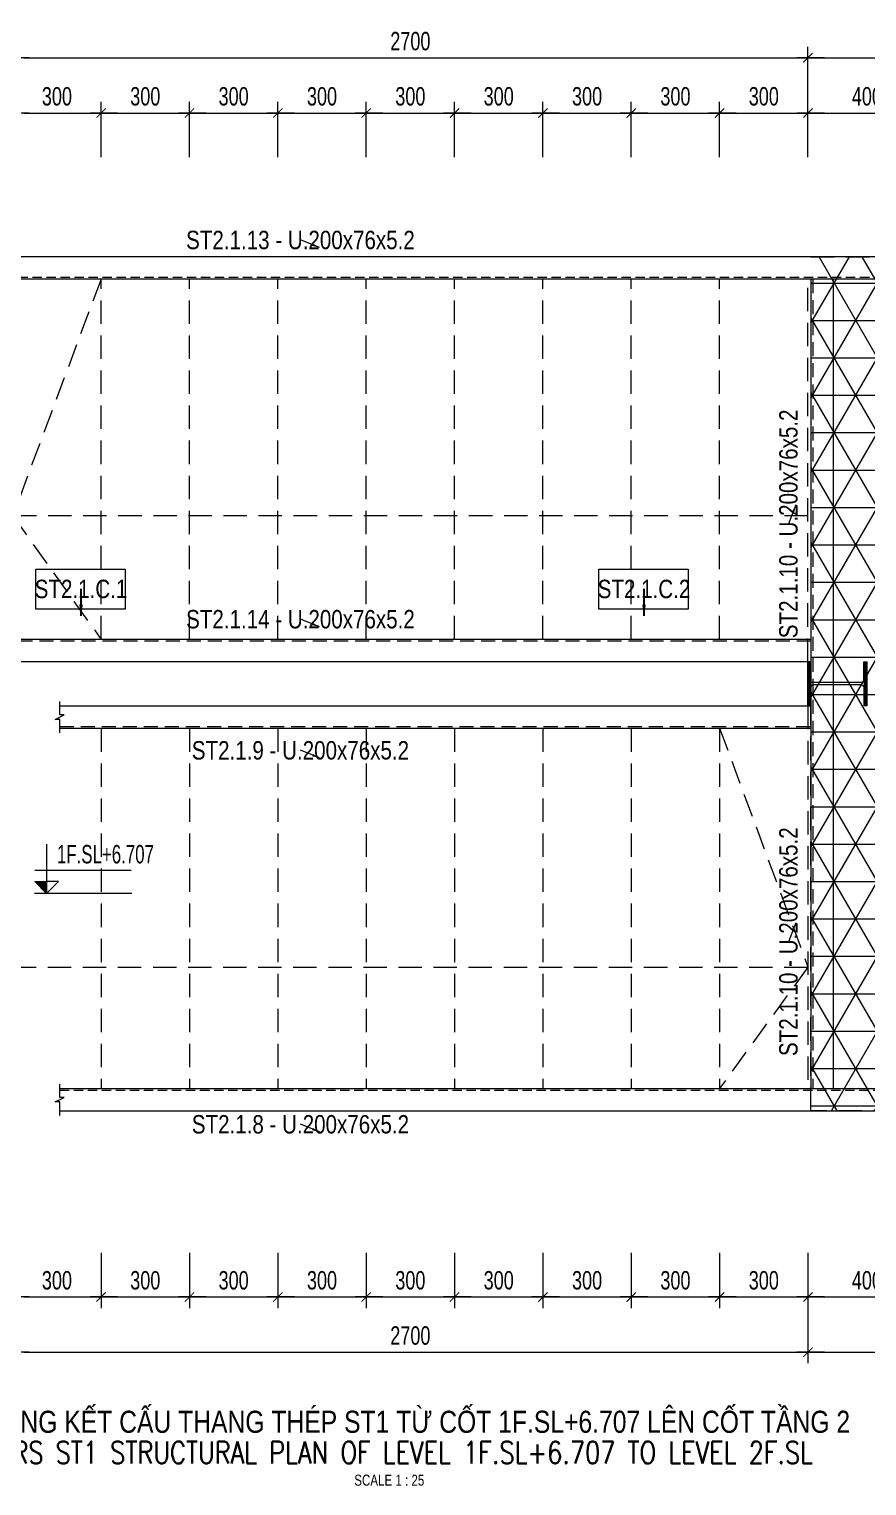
# Model space of a CAD drawing. Header units: millimetres. Extents: x 80771 to 163038, y -101774 to -59328.
# Drawn here: x 112313 to 115158, y -71819 to -66874 of the extents above; entities that cross this region are included whole.
import ezdxf
from ezdxf.enums import TextEntityAlignment as Align

# ---------------------------------------------------------------- set-up
doc = ezdxf.new("R2010")
doc.units = ezdxf.units.MM
doc.linetypes.add('HIDDEN2', pattern=[4.7625, 3.175, -1.5875])
for name, color, linetype, lineweight in [('$0$NDC_S_ANNO', 7, 'Continuous', 20), ('$0$NDC_S_DIM', 1, 'Continuous', 15), ('NDC_S-ANNO', 7, 'Continuous', 20), ('NDC_S-BEAM-STEL', 30, 'HIDDEN2', 18), ('NDC_S-COLS-NAME', 7, 'Continuous', 20), ('NDC_S-COLS-STEL', 2, 'Continuous', 20), ('NDC_S-HIDN', 8, 'HIDDEN2', 13), ('NDC_S-MARK', 1, 'Continuous', 15), ('NDC_S-TEXT-SYMB', 7, 'Continuous', 20), ('NDC_S_ANNO', 7, 'Continuous', 20), ('NDC_S_BEAM NAME', 7, 'Continuous', 9), ('NDC_S_CONTINUOUS', 3, 'Continuous', 20), ('NDC_S_DIM', 1, 'Continuous', 15), ('NDC_S_ENG TITLE', 3, 'Continuous', 20), ('NDC_S_HATCH MATERIAL', 8, 'Continuous', 13), ('NDC_S_TEXT SYMBOL', 7, 'Continuous', 20), ('NDC_S_VN TITLE', 6, 'Continuous', 35)]:
    doc.layers.add(name, color=color, linetype=linetype, lineweight=lineweight)
doc.styles.add('$0$ARIAL', font='arial.ttf', dxfattribs={"width": 0.8})
doc.styles.add('$0$NDC_DIM', font='', dxfattribs={"width": 0.75})
doc.styles.add('ARIAL', font='arial.ttf', dxfattribs={"width": 0.8})
doc.styles.add('NDC_ANNO', font='', dxfattribs={"width": 0.8})
doc.styles.add('NDC_DIM', font='', dxfattribs={"width": 0.75})
doc.styles.add('NDC_EN TXT', font='romans.shx', dxfattribs={"width": 0.8})
doc.styles.add('NDC_VIE TXT', font='arial.ttf', dxfattribs={"width": 0.8})
doc.styles.get('$0$NDC_DIM').set_extended_font_data('Dotum')
doc.styles.get('NDC_ANNO').set_extended_font_data('Dotum')
doc.styles.get('NDC_DIM').set_extended_font_data('Dotum')
doc.dimstyles.new('$0$NDC_dim_iso', dxfattribs={"dimtxt": 2.5, "dimasz": 1, "dimexe": 1.5, "dimexo": 2.5, "dimgap": 1, "dimtad": 1, "dimdec": 0, "dimzin": 0, "dimdsep": 46, "dimtxsty": '$0$NDC_DIM', "dimblk": '$0$DIMMARK', "dimcen": 0.09, "dimdle": 1.2, "dimclrd": 1, "dimclre": 1, "dimclrt": 3, "dimadec": 0, "dimazin": 0, "dimtfac": 1, "dimtdec": 0, "dimtix": 1, "dimtofl": 0, "dimtmove": 0, "dimatfit": 3, "dimfxl": 8, "dimfxlon": 1, "dimtolj": 1, "dimtzin": 0, "dimarcsym": 0})
doc.dimstyles.new('NDC_dim_25', dxfattribs={"dimscale": 25, "dimtxt": 2.5, "dimasz": 1.5, "dimexe": 1.5, "dimexo": 2.5, "dimgap": 1, "dimtad": 1, "dimdec": 0, "dimrnd": 0.001, "dimzin": 0, "dimdsep": 46, "dimtxsty": 'NDC_DIM', "dimblk": 'DIMMARK', "dimcen": 0, "dimdle": 1.2, "dimclrd": 256, "dimclre": 256, "dimclrt": 3, "dimadec": 0, "dimazin": 0, "dimtfac": 1, "dimtdec": 0, "dimtix": 1, "dimtofl": 0, "dimtmove": 2, "dimatfit": 3, "dimfxl": 6, "dimfxlon": 1, "dimtolj": 1, "dimtzin": 0, "dimlwd": -1, "dimlwe": -1, "dimarcsym": 0})
doc.dimstyles.new('NDC_dim_iso', dxfattribs={"dimtxt": 2.5, "dimasz": 1.5, "dimexe": 1.5, "dimexo": 1.5, "dimgap": 1, "dimtad": 1, "dimdec": 0, "dimrnd": 0.001, "dimzin": 0, "dimdsep": 46, "dimtxsty": 'NDC_DIM', "dimblk": 'DIMMARK', "dimcen": 0, "dimdle": 1.2, "dimclrd": 256, "dimclre": 256, "dimclrt": 3, "dimadec": 0, "dimazin": 0, "dimtfac": 1, "dimtdec": 0, "dimtix": 1, "dimtofl": 0, "dimtmove": 2, "dimatfit": 3, "dimfxl": 6, "dimfxlon": 1, "dimtolj": 1, "dimtzin": 0, "dimlwd": -1, "dimlwe": -1, "dimarcsym": 0})

# ---------------------------------------------------------------- blocks, each defined once
blk = doc.blocks.new('*U98')
for p, q in [((0.65, 7.48), (-1.87, 7.48)), ((0.93, 7.2), (0.93, 0.67)), ((1.24, 7.2), (1.24, 0.67)), ((1.52, 7.48), (4.04, 7.48)), ((0.65, 0.39), (-1.87, 0.39)), ((1.52, 0.39), (4.04, 0.39))]:
    blk.add_line(p, q)
for points in [[(4.04, 7.48), (4.04, 7.87), (-1.87, 7.87), (-1.87, 7.48)], [(-1.87, 0.39), (-1.87, 0), (4.04, 0), (4.04, 0.39)]]:
    blk.add_lwpolyline(points)
for centre, start, end in [((0.65, 7.2), 360, 450), ((1.52, 7.2), 90, 180), ((0.65, 0.67), 270, 360), ((1.52, 0.67), 180, 270)]:
    blk.add_arc(centre, 0.276, start, end)
blk = doc.blocks.new('DIMMARK')
at = {"layer": 'NDC_S_DIM', "color": 1}
blk.add_line((-1.5, 0), (1, 0), dxfattribs=at)
at = {"layer": 'NDC_S_DIM', "color": 2, "const_width": 0.1}
blk.add_lwpolyline([(-0.42, -0.42), (0.42, 0.42)], dxfattribs=at)
blk = doc.blocks.new('*D435')
at = {"layer": 'Defpoints', "color": 0, "transparency": 16777216}
for p in [(112257.7, -70546.4), (114957.7, -70546.4), (114957.7, -71365.7)]:
    blk.add_point(p, dxfattribs=at)
at = {"layer": 'NDC_S_DIM', "transparency": 16777216}
for p, q in [((112257.7, -71215.7), (112257.7, -71403.2)), ((114957.7, -71215.7), (114957.7, -71403.2)), ((112295.2, -71365.7), (114920.2, -71365.7))]:
    blk.add_line(p, q, dxfattribs=at)
at = {"layer": 'NDC_S_DIM', "transparency": 16777216, "xscale": 37.5, "yscale": 37.5, "zscale": 37.5, "rotation": 180}
blk.add_blockref('DIMMARK', (112257.7, -71365.7), dxfattribs=at)
at = {"layer": 'NDC_S_DIM', "transparency": 16777216, "xscale": 37.5, "yscale": 37.5, "zscale": 37.5}
blk.add_blockref('DIMMARK', (114957.7, -71365.7), dxfattribs=at)
at = {"layer": 'NDC_S_DIM', "color": 3, "transparency": 16777216, "insert": (113607.7, -71309.4), "char_height": 62.5, "attachment_point": 5, "style": 'NDC_DIM'}
blk.add_mtext('\\A1;2700', dxfattribs=at)
blk = doc.blocks.new('*D436')
at = {"layer": 'Defpoints', "color": 0, "transparency": 16777216}
for p in [(114957.7, -70546.4), (116807.7, -70546.4), (116807.7, -71365.7)]:
    blk.add_point(p, dxfattribs=at)
at = {"layer": 'NDC_S_DIM', "transparency": 16777216}
for p, q in [((114957.7, -71215.7), (114957.7, -71403.2)), ((116807.7, -71215.7), (116807.7, -71403.2)), ((114995.2, -71365.7), (116770.2, -71365.7))]:
    blk.add_line(p, q, dxfattribs=at)
at = {"layer": 'NDC_S_DIM', "transparency": 16777216, "xscale": 37.5, "yscale": 37.5, "zscale": 37.5, "rotation": 180}
blk.add_blockref('DIMMARK', (114957.7, -71365.7), dxfattribs=at)
at = {"layer": 'NDC_S_DIM', "transparency": 16777216, "xscale": 37.5, "yscale": 37.5, "zscale": 37.5}
blk.add_blockref('DIMMARK', (116807.7, -71365.7), dxfattribs=at)
at = {"layer": 'NDC_S_DIM', "color": 3, "transparency": 16777216, "insert": (115882.7, -71309.4), "char_height": 62.5, "attachment_point": 5, "style": 'NDC_DIM'}
blk.add_mtext('\\A1;1850', dxfattribs=at)
blk = doc.blocks.new('*D442')
at = {"layer": 'Defpoints', "color": 0, "transparency": 16777216}
for p in [(112257.7, -70546.4), (112557.7, -70546.4), (112557.7, -71178.2)]:
    blk.add_point(p, dxfattribs=at)
at = {"layer": 'NDC_S_DIM', "transparency": 16777216}
for p, q in [((112257.7, -71028.2), (112257.7, -71215.7)), ((112557.7, -71028.2), (112557.7, -71215.7)), ((112295.2, -71178.2), (112520.2, -71178.2))]:
    blk.add_line(p, q, dxfattribs=at)
at = {"layer": 'NDC_S_DIM', "transparency": 16777216, "xscale": 37.5, "yscale": 37.5, "zscale": 37.5, "rotation": 180}
blk.add_blockref('DIMMARK', (112257.7, -71178.2), dxfattribs=at)
at = {"layer": 'NDC_S_DIM', "transparency": 16777216, "xscale": 37.5, "yscale": 37.5, "zscale": 37.5}
blk.add_blockref('DIMMARK', (112557.7, -71178.2), dxfattribs=at)
at = {"layer": 'NDC_S_DIM', "color": 3, "transparency": 16777216, "insert": (112407.7, -71121.9), "char_height": 62.5, "attachment_point": 5, "style": 'NDC_DIM'}
blk.add_mtext('\\A1;300', dxfattribs=at)
blk = doc.blocks.new('*D443')
at = {"layer": 'Defpoints', "color": 0, "transparency": 16777216}
for p in [(112557.7, -70546.4), (112857.7, -70546.4), (112857.7, -71178.2)]:
    blk.add_point(p, dxfattribs=at)
at = {"layer": 'NDC_S_DIM', "transparency": 16777216}
for p, q in [((112557.7, -71028.2), (112557.7, -71215.7)), ((112857.7, -71028.2), (112857.7, -71215.7)), ((112595.2, -71178.2), (112820.2, -71178.2))]:
    blk.add_line(p, q, dxfattribs=at)
at = {"layer": 'NDC_S_DIM', "transparency": 16777216, "xscale": 37.5, "yscale": 37.5, "zscale": 37.5, "rotation": 180}
blk.add_blockref('DIMMARK', (112557.7, -71178.2), dxfattribs=at)
at = {"layer": 'NDC_S_DIM', "transparency": 16777216, "xscale": 37.5, "yscale": 37.5, "zscale": 37.5}
blk.add_blockref('DIMMARK', (112857.7, -71178.2), dxfattribs=at)
at = {"layer": 'NDC_S_DIM', "color": 3, "transparency": 16777216, "insert": (112707.7, -71121.9), "char_height": 62.5, "attachment_point": 5, "style": 'NDC_DIM'}
blk.add_mtext('\\A1;300', dxfattribs=at)
blk = doc.blocks.new('*D444')
at = {"layer": 'Defpoints', "color": 0, "transparency": 16777216}
for p in [(112857.7, -70546.4), (113157.7, -70546.4), (113157.7, -71178.2)]:
    blk.add_point(p, dxfattribs=at)
at = {"layer": 'NDC_S_DIM', "transparency": 16777216}
for p, q in [((112857.7, -71028.2), (112857.7, -71215.7)), ((113157.7, -71028.2), (113157.7, -71215.7)), ((112895.2, -71178.2), (113120.2, -71178.2))]:
    blk.add_line(p, q, dxfattribs=at)
at = {"layer": 'NDC_S_DIM', "transparency": 16777216, "xscale": 37.5, "yscale": 37.5, "zscale": 37.5, "rotation": 180}
blk.add_blockref('DIMMARK', (112857.7, -71178.2), dxfattribs=at)
at = {"layer": 'NDC_S_DIM', "transparency": 16777216, "xscale": 37.5, "yscale": 37.5, "zscale": 37.5}
blk.add_blockref('DIMMARK', (113157.7, -71178.2), dxfattribs=at)
at = {"layer": 'NDC_S_DIM', "color": 3, "transparency": 16777216, "insert": (113007.7, -71121.9), "char_height": 62.5, "attachment_point": 5, "style": 'NDC_DIM'}
blk.add_mtext('\\A1;300', dxfattribs=at)
blk = doc.blocks.new('*D445')
at = {"layer": 'Defpoints', "color": 0, "transparency": 16777216}
for p in [(113157.7, -70546.4), (113457.7, -70546.4), (113457.7, -71178.2)]:
    blk.add_point(p, dxfattribs=at)
at = {"layer": 'NDC_S_DIM', "transparency": 16777216}
for p, q in [((113157.7, -71028.2), (113157.7, -71215.7)), ((113457.7, -71028.2), (113457.7, -71215.7)), ((113195.2, -71178.2), (113420.2, -71178.2))]:
    blk.add_line(p, q, dxfattribs=at)
at = {"layer": 'NDC_S_DIM', "transparency": 16777216, "xscale": 37.5, "yscale": 37.5, "zscale": 37.5, "rotation": 180}
blk.add_blockref('DIMMARK', (113157.7, -71178.2), dxfattribs=at)
at = {"layer": 'NDC_S_DIM', "transparency": 16777216, "xscale": 37.5, "yscale": 37.5, "zscale": 37.5}
blk.add_blockref('DIMMARK', (113457.7, -71178.2), dxfattribs=at)
at = {"layer": 'NDC_S_DIM', "color": 3, "transparency": 16777216, "insert": (113307.7, -71121.9), "char_height": 62.5, "attachment_point": 5, "style": 'NDC_DIM'}
blk.add_mtext('\\A1;300', dxfattribs=at)
blk = doc.blocks.new('*D446')
at = {"layer": 'Defpoints', "color": 0, "transparency": 16777216}
for p in [(113457.7, -70546.4), (113757.7, -70546.4), (113757.7, -71178.2)]:
    blk.add_point(p, dxfattribs=at)
at = {"layer": 'NDC_S_DIM', "transparency": 16777216}
for p, q in [((113457.7, -71028.2), (113457.7, -71215.7)), ((113757.7, -71028.2), (113757.7, -71215.7)), ((113495.2, -71178.2), (113720.2, -71178.2))]:
    blk.add_line(p, q, dxfattribs=at)
at = {"layer": 'NDC_S_DIM', "transparency": 16777216, "xscale": 37.5, "yscale": 37.5, "zscale": 37.5, "rotation": 180}
blk.add_blockref('DIMMARK', (113457.7, -71178.2), dxfattribs=at)
at = {"layer": 'NDC_S_DIM', "transparency": 16777216, "xscale": 37.5, "yscale": 37.5, "zscale": 37.5}
blk.add_blockref('DIMMARK', (113757.7, -71178.2), dxfattribs=at)
at = {"layer": 'NDC_S_DIM', "color": 3, "transparency": 16777216, "insert": (113607.7, -71121.9), "char_height": 62.5, "attachment_point": 5, "style": 'NDC_DIM'}
blk.add_mtext('\\A1;300', dxfattribs=at)
blk = doc.blocks.new('*D447')
at = {"layer": 'Defpoints', "color": 0, "transparency": 16777216}
for p in [(113757.7, -70546.4), (114057.7, -70546.4), (114057.7, -71178.2)]:
    blk.add_point(p, dxfattribs=at)
at = {"layer": 'NDC_S_DIM', "transparency": 16777216}
for p, q in [((113757.7, -71028.2), (113757.7, -71215.7)), ((114057.7, -71028.2), (114057.7, -71215.7)), ((113795.2, -71178.2), (114020.2, -71178.2))]:
    blk.add_line(p, q, dxfattribs=at)
at = {"layer": 'NDC_S_DIM', "transparency": 16777216, "xscale": 37.5, "yscale": 37.5, "zscale": 37.5, "rotation": 180}
blk.add_blockref('DIMMARK', (113757.7, -71178.2), dxfattribs=at)
at = {"layer": 'NDC_S_DIM', "transparency": 16777216, "xscale": 37.5, "yscale": 37.5, "zscale": 37.5}
blk.add_blockref('DIMMARK', (114057.7, -71178.2), dxfattribs=at)
at = {"layer": 'NDC_S_DIM', "color": 3, "transparency": 16777216, "insert": (113907.7, -71121.9), "char_height": 62.5, "attachment_point": 5, "style": 'NDC_DIM'}
blk.add_mtext('\\A1;300', dxfattribs=at)
blk = doc.blocks.new('*D448')
at = {"layer": 'Defpoints', "color": 0, "transparency": 16777216}
for p in [(114057.7, -70546.4), (114357.7, -70546.4), (114357.7, -71178.2)]:
    blk.add_point(p, dxfattribs=at)
at = {"layer": 'NDC_S_DIM', "transparency": 16777216}
for p, q in [((114057.7, -71028.2), (114057.7, -71215.7)), ((114357.7, -71028.2), (114357.7, -71215.7)), ((114095.2, -71178.2), (114320.2, -71178.2))]:
    blk.add_line(p, q, dxfattribs=at)
at = {"layer": 'NDC_S_DIM', "transparency": 16777216, "xscale": 37.5, "yscale": 37.5, "zscale": 37.5, "rotation": 180}
blk.add_blockref('DIMMARK', (114057.7, -71178.2), dxfattribs=at)
at = {"layer": 'NDC_S_DIM', "transparency": 16777216, "xscale": 37.5, "yscale": 37.5, "zscale": 37.5}
blk.add_blockref('DIMMARK', (114357.7, -71178.2), dxfattribs=at)
at = {"layer": 'NDC_S_DIM', "color": 3, "transparency": 16777216, "insert": (114207.7, -71121.9), "char_height": 62.5, "attachment_point": 5, "style": 'NDC_DIM'}
blk.add_mtext('\\A1;300', dxfattribs=at)
blk = doc.blocks.new('*D449')
at = {"layer": 'Defpoints', "color": 0, "transparency": 16777216}
for p in [(114357.7, -70546.4), (114657.7, -70546.4), (114657.7, -71178.2)]:
    blk.add_point(p, dxfattribs=at)
at = {"layer": 'NDC_S_DIM', "transparency": 16777216}
for p, q in [((114357.7, -71028.2), (114357.7, -71215.7)), ((114657.7, -71028.2), (114657.7, -71215.7)), ((114395.2, -71178.2), (114620.2, -71178.2))]:
    blk.add_line(p, q, dxfattribs=at)
at = {"layer": 'NDC_S_DIM', "transparency": 16777216, "xscale": 37.5, "yscale": 37.5, "zscale": 37.5, "rotation": 180}
blk.add_blockref('DIMMARK', (114357.7, -71178.2), dxfattribs=at)
at = {"layer": 'NDC_S_DIM', "transparency": 16777216, "xscale": 37.5, "yscale": 37.5, "zscale": 37.5}
blk.add_blockref('DIMMARK', (114657.7, -71178.2), dxfattribs=at)
at = {"layer": 'NDC_S_DIM', "color": 3, "transparency": 16777216, "insert": (114507.7, -71121.9), "char_height": 62.5, "attachment_point": 5, "style": 'NDC_DIM'}
blk.add_mtext('\\A1;300', dxfattribs=at)
blk = doc.blocks.new('*D450')
at = {"layer": 'Defpoints', "color": 0, "transparency": 16777216}
for p in [(114957.7, -70546.4), (115357.7, -70546.4), (115357.7, -71178.2)]:
    blk.add_point(p, dxfattribs=at)
at = {"layer": 'NDC_S_DIM', "transparency": 16777216}
for p, q in [((114957.7, -71028.2), (114957.7, -71215.7)), ((115357.7, -71028.2), (115357.7, -71215.7)), ((114995.2, -71178.2), (115320.2, -71178.2))]:
    blk.add_line(p, q, dxfattribs=at)
at = {"layer": 'NDC_S_DIM', "transparency": 16777216, "xscale": 37.5, "yscale": 37.5, "zscale": 37.5, "rotation": 180}
blk.add_blockref('DIMMARK', (114957.7, -71178.2), dxfattribs=at)
at = {"layer": 'NDC_S_DIM', "transparency": 16777216, "xscale": 37.5, "yscale": 37.5, "zscale": 37.5}
blk.add_blockref('DIMMARK', (115357.7, -71178.2), dxfattribs=at)
at = {"layer": 'NDC_S_DIM', "color": 3, "transparency": 16777216, "insert": (115157.7, -71121.9), "char_height": 62.5, "attachment_point": 5, "style": 'NDC_DIM'}
blk.add_mtext('\\A1;400', dxfattribs=at)
blk = doc.blocks.new('*D464')
at = {"layer": 'Defpoints', "color": 0, "transparency": 16777216}
for p in [(114957.7, -66970.9), (112257.7, -67646.4), (114957.7, -67646.4)]:
    blk.add_point(p, dxfattribs=at)
at = {"layer": 'NDC_S_DIM', "transparency": 16777216}
for p, q in [((112257.7, -67120.9), (112257.7, -66933.4)), ((114957.7, -67120.9), (114957.7, -66933.4)), ((112295.2, -66970.9), (114920.2, -66970.9))]:
    blk.add_line(p, q, dxfattribs=at)
at = {"layer": 'NDC_S_DIM', "transparency": 16777216, "xscale": 37.5, "yscale": 37.5, "zscale": 37.5, "rotation": 180}
blk.add_blockref('DIMMARK', (112257.7, -66970.9), dxfattribs=at)
at = {"layer": 'NDC_S_DIM', "transparency": 16777216, "xscale": 37.5, "yscale": 37.5, "zscale": 37.5}
blk.add_blockref('DIMMARK', (114957.7, -66970.9), dxfattribs=at)
at = {"layer": 'NDC_S_DIM', "color": 3, "transparency": 16777216, "insert": (113607.7, -66914.6), "char_height": 62.5, "attachment_point": 5, "style": 'NDC_DIM'}
blk.add_mtext('\\A1;2700', dxfattribs=at)
blk = doc.blocks.new('*D465')
at = {"layer": 'Defpoints', "color": 0, "transparency": 16777216}
for p in [(116807.7, -66970.9), (114957.7, -67646.4), (116807.7, -67646.4)]:
    blk.add_point(p, dxfattribs=at)
at = {"layer": 'NDC_S_DIM', "transparency": 16777216}
for p, q in [((114957.7, -67120.9), (114957.7, -66933.4)), ((116807.7, -67120.9), (116807.7, -66933.4)), ((114995.2, -66970.9), (116770.2, -66970.9))]:
    blk.add_line(p, q, dxfattribs=at)
at = {"layer": 'NDC_S_DIM', "transparency": 16777216, "xscale": 37.5, "yscale": 37.5, "zscale": 37.5, "rotation": 180}
blk.add_blockref('DIMMARK', (114957.7, -66970.9), dxfattribs=at)
at = {"layer": 'NDC_S_DIM', "transparency": 16777216, "xscale": 37.5, "yscale": 37.5, "zscale": 37.5}
blk.add_blockref('DIMMARK', (116807.7, -66970.9), dxfattribs=at)
at = {"layer": 'NDC_S_DIM', "color": 3, "transparency": 16777216, "insert": (115882.7, -66914.6), "char_height": 62.5, "attachment_point": 5, "style": 'NDC_DIM'}
blk.add_mtext('\\A1;1850', dxfattribs=at)
blk = doc.blocks.new('*D471')
at = {"layer": 'Defpoints', "color": 0, "transparency": 16777216}
for p in [(112557.7, -67158.4), (112257.7, -67646.4), (112557.7, -67646.4)]:
    blk.add_point(p, dxfattribs=at)
at = {"layer": 'NDC_S_DIM', "transparency": 16777216}
for p, q in [((112257.7, -67308.4), (112257.7, -67120.9)), ((112295.2, -67158.4), (112520.2, -67158.4)), ((112557.7, -67308.4), (112557.7, -67120.9))]:
    blk.add_line(p, q, dxfattribs=at)
at = {"layer": 'NDC_S_DIM', "transparency": 16777216, "xscale": 37.5, "yscale": 37.5, "zscale": 37.5, "rotation": 180}
blk.add_blockref('DIMMARK', (112257.7, -67158.4), dxfattribs=at)
at = {"layer": 'NDC_S_DIM', "transparency": 16777216, "xscale": 37.5, "yscale": 37.5, "zscale": 37.5}
blk.add_blockref('DIMMARK', (112557.7, -67158.4), dxfattribs=at)
at = {"layer": 'NDC_S_DIM', "color": 3, "transparency": 16777216, "insert": (112407.7, -67102.1), "char_height": 62.5, "attachment_point": 5, "style": 'NDC_DIM'}
blk.add_mtext('\\A1;300', dxfattribs=at)
blk = doc.blocks.new('*D472')
at = {"layer": 'Defpoints', "color": 0, "transparency": 16777216}
for p in [(112857.7, -67158.4), (112557.7, -67646.4), (112857.7, -67646.4)]:
    blk.add_point(p, dxfattribs=at)
at = {"layer": 'NDC_S_DIM', "transparency": 16777216}
for p, q in [((112557.7, -67308.4), (112557.7, -67120.9)), ((112595.2, -67158.4), (112820.2, -67158.4)), ((112857.7, -67308.4), (112857.7, -67120.9))]:
    blk.add_line(p, q, dxfattribs=at)
at = {"layer": 'NDC_S_DIM', "transparency": 16777216, "xscale": 37.5, "yscale": 37.5, "zscale": 37.5, "rotation": 180}
blk.add_blockref('DIMMARK', (112557.7, -67158.4), dxfattribs=at)
at = {"layer": 'NDC_S_DIM', "transparency": 16777216, "xscale": 37.5, "yscale": 37.5, "zscale": 37.5}
blk.add_blockref('DIMMARK', (112857.7, -67158.4), dxfattribs=at)
at = {"layer": 'NDC_S_DIM', "color": 3, "transparency": 16777216, "insert": (112707.7, -67102.1), "char_height": 62.5, "attachment_point": 5, "style": 'NDC_DIM'}
blk.add_mtext('\\A1;300', dxfattribs=at)
blk = doc.blocks.new('*D473')
at = {"layer": 'Defpoints', "color": 0, "transparency": 16777216}
for p in [(113157.7, -67158.4), (112857.7, -67646.4), (113157.7, -67646.4)]:
    blk.add_point(p, dxfattribs=at)
at = {"layer": 'NDC_S_DIM', "transparency": 16777216}
for p, q in [((112857.7, -67308.4), (112857.7, -67120.9)), ((112895.2, -67158.4), (113120.2, -67158.4)), ((113157.7, -67308.4), (113157.7, -67120.9))]:
    blk.add_line(p, q, dxfattribs=at)
at = {"layer": 'NDC_S_DIM', "transparency": 16777216, "xscale": 37.5, "yscale": 37.5, "zscale": 37.5, "rotation": 180}
blk.add_blockref('DIMMARK', (112857.7, -67158.4), dxfattribs=at)
at = {"layer": 'NDC_S_DIM', "transparency": 16777216, "xscale": 37.5, "yscale": 37.5, "zscale": 37.5}
blk.add_blockref('DIMMARK', (113157.7, -67158.4), dxfattribs=at)
at = {"layer": 'NDC_S_DIM', "color": 3, "transparency": 16777216, "insert": (113007.7, -67102.1), "char_height": 62.5, "attachment_point": 5, "style": 'NDC_DIM'}
blk.add_mtext('\\A1;300', dxfattribs=at)
blk = doc.blocks.new('*D474')
at = {"layer": 'Defpoints', "color": 0, "transparency": 16777216}
for p in [(113457.7, -67158.4), (113157.7, -67646.4), (113457.7, -67646.4)]:
    blk.add_point(p, dxfattribs=at)
at = {"layer": 'NDC_S_DIM', "transparency": 16777216}
for p, q in [((113157.7, -67308.4), (113157.7, -67120.9)), ((113195.2, -67158.4), (113420.2, -67158.4)), ((113457.7, -67308.4), (113457.7, -67120.9))]:
    blk.add_line(p, q, dxfattribs=at)
at = {"layer": 'NDC_S_DIM', "transparency": 16777216, "xscale": 37.5, "yscale": 37.5, "zscale": 37.5, "rotation": 180}
blk.add_blockref('DIMMARK', (113157.7, -67158.4), dxfattribs=at)
at = {"layer": 'NDC_S_DIM', "transparency": 16777216, "xscale": 37.5, "yscale": 37.5, "zscale": 37.5}
blk.add_blockref('DIMMARK', (113457.7, -67158.4), dxfattribs=at)
at = {"layer": 'NDC_S_DIM', "color": 3, "transparency": 16777216, "insert": (113307.7, -67102.1), "char_height": 62.5, "attachment_point": 5, "style": 'NDC_DIM'}
blk.add_mtext('\\A1;300', dxfattribs=at)
blk = doc.blocks.new('*D475')
at = {"layer": 'Defpoints', "color": 0, "transparency": 16777216}
for p in [(113757.7, -67158.4), (113457.7, -67646.4), (113757.7, -67646.4)]:
    blk.add_point(p, dxfattribs=at)
at = {"layer": 'NDC_S_DIM', "transparency": 16777216}
for p, q in [((113457.7, -67308.4), (113457.7, -67120.9)), ((113495.2, -67158.4), (113720.2, -67158.4)), ((113757.7, -67308.4), (113757.7, -67120.9))]:
    blk.add_line(p, q, dxfattribs=at)
at = {"layer": 'NDC_S_DIM', "transparency": 16777216, "xscale": 37.5, "yscale": 37.5, "zscale": 37.5, "rotation": 180}
blk.add_blockref('DIMMARK', (113457.7, -67158.4), dxfattribs=at)
at = {"layer": 'NDC_S_DIM', "transparency": 16777216, "xscale": 37.5, "yscale": 37.5, "zscale": 37.5}
blk.add_blockref('DIMMARK', (113757.7, -67158.4), dxfattribs=at)
at = {"layer": 'NDC_S_DIM', "color": 3, "transparency": 16777216, "insert": (113607.7, -67102.1), "char_height": 62.5, "attachment_point": 5, "style": 'NDC_DIM'}
blk.add_mtext('\\A1;300', dxfattribs=at)
blk = doc.blocks.new('*D476')
at = {"layer": 'Defpoints', "color": 0, "transparency": 16777216}
for p in [(114057.7, -67158.4), (113757.7, -67646.4), (114057.7, -67646.4)]:
    blk.add_point(p, dxfattribs=at)
at = {"layer": 'NDC_S_DIM', "transparency": 16777216}
for p, q in [((113757.7, -67308.4), (113757.7, -67120.9)), ((113795.2, -67158.4), (114020.2, -67158.4)), ((114057.7, -67308.4), (114057.7, -67120.9))]:
    blk.add_line(p, q, dxfattribs=at)
at = {"layer": 'NDC_S_DIM', "transparency": 16777216, "xscale": 37.5, "yscale": 37.5, "zscale": 37.5, "rotation": 180}
blk.add_blockref('DIMMARK', (113757.7, -67158.4), dxfattribs=at)
at = {"layer": 'NDC_S_DIM', "transparency": 16777216, "xscale": 37.5, "yscale": 37.5, "zscale": 37.5}
blk.add_blockref('DIMMARK', (114057.7, -67158.4), dxfattribs=at)
at = {"layer": 'NDC_S_DIM', "color": 3, "transparency": 16777216, "insert": (113907.7, -67102.1), "char_height": 62.5, "attachment_point": 5, "style": 'NDC_DIM'}
blk.add_mtext('\\A1;300', dxfattribs=at)
blk = doc.blocks.new('*D477')
at = {"layer": 'Defpoints', "color": 0, "transparency": 16777216}
for p in [(114357.7, -67158.4), (114057.7, -67646.4), (114357.7, -67646.4)]:
    blk.add_point(p, dxfattribs=at)
at = {"layer": 'NDC_S_DIM', "transparency": 16777216}
for p, q in [((114057.7, -67308.4), (114057.7, -67120.9)), ((114095.2, -67158.4), (114320.2, -67158.4)), ((114357.7, -67308.4), (114357.7, -67120.9))]:
    blk.add_line(p, q, dxfattribs=at)
at = {"layer": 'NDC_S_DIM', "transparency": 16777216, "xscale": 37.5, "yscale": 37.5, "zscale": 37.5, "rotation": 180}
blk.add_blockref('DIMMARK', (114057.7, -67158.4), dxfattribs=at)
at = {"layer": 'NDC_S_DIM', "transparency": 16777216, "xscale": 37.5, "yscale": 37.5, "zscale": 37.5}
blk.add_blockref('DIMMARK', (114357.7, -67158.4), dxfattribs=at)
at = {"layer": 'NDC_S_DIM', "color": 3, "transparency": 16777216, "insert": (114207.7, -67102.1), "char_height": 62.5, "attachment_point": 5, "style": 'NDC_DIM'}
blk.add_mtext('\\A1;300', dxfattribs=at)
blk = doc.blocks.new('*D478')
at = {"layer": 'Defpoints', "color": 0, "transparency": 16777216}
for p in [(114657.7, -67158.4), (114357.7, -67646.4), (114657.7, -67646.4)]:
    blk.add_point(p, dxfattribs=at)
at = {"layer": 'NDC_S_DIM', "transparency": 16777216}
for p, q in [((114357.7, -67308.4), (114357.7, -67120.9)), ((114395.2, -67158.4), (114620.2, -67158.4)), ((114657.7, -67308.4), (114657.7, -67120.9))]:
    blk.add_line(p, q, dxfattribs=at)
at = {"layer": 'NDC_S_DIM', "transparency": 16777216, "xscale": 37.5, "yscale": 37.5, "zscale": 37.5, "rotation": 180}
blk.add_blockref('DIMMARK', (114357.7, -67158.4), dxfattribs=at)
at = {"layer": 'NDC_S_DIM', "transparency": 16777216, "xscale": 37.5, "yscale": 37.5, "zscale": 37.5}
blk.add_blockref('DIMMARK', (114657.7, -67158.4), dxfattribs=at)
at = {"layer": 'NDC_S_DIM', "color": 3, "transparency": 16777216, "insert": (114507.7, -67102.1), "char_height": 62.5, "attachment_point": 5, "style": 'NDC_DIM'}
blk.add_mtext('\\A1;300', dxfattribs=at)
blk = doc.blocks.new('*D479')
at = {"layer": 'Defpoints', "color": 0, "transparency": 16777216}
for p in [(115357.7, -67158.4), (114957.7, -67646.4), (115357.7, -67646.4)]:
    blk.add_point(p, dxfattribs=at)
at = {"layer": 'NDC_S_DIM', "transparency": 16777216}
for p, q in [((114957.7, -67308.4), (114957.7, -67120.9)), ((114995.2, -67158.4), (115320.2, -67158.4)), ((115357.7, -67308.4), (115357.7, -67120.9))]:
    blk.add_line(p, q, dxfattribs=at)
at = {"layer": 'NDC_S_DIM', "transparency": 16777216, "xscale": 37.5, "yscale": 37.5, "zscale": 37.5, "rotation": 180}
blk.add_blockref('DIMMARK', (114957.7, -67158.4), dxfattribs=at)
at = {"layer": 'NDC_S_DIM', "transparency": 16777216, "xscale": 37.5, "yscale": 37.5, "zscale": 37.5}
blk.add_blockref('DIMMARK', (115357.7, -67158.4), dxfattribs=at)
at = {"layer": 'NDC_S_DIM', "color": 3, "transparency": 16777216, "insert": (115157.7, -67102.1), "char_height": 62.5, "attachment_point": 5, "style": 'NDC_DIM'}
blk.add_mtext('\\A1;400', dxfattribs=at)
blk = doc.blocks.new('kata_block_CT')
at = {"layer": 'NDC_S_ANNO'}
blk.add_hatch(color=3, dxfattribs=at).paths.add_polyline_path([(0, 1.6), (-1.61, 1.6), (0, 0)])
at = {"layer": 'NDC_S_ANNO', "ltscale": 50}
h = blk.add_hatch(dxfattribs=at)
h.set_pattern_fill('ANSI31', color=256, scale=1.406, style=0)
h.paths.add_polyline_path([(0, 1.6), (0, 0), (1.61, 1.6)])
for p, q in [((-1.59, 3.14), (11.47, 3.14)), ((11.56, 0), (-1.64, 0))]:
    blk.add_line(p, q, dxfattribs=at)
for points in [[(0, 6.69), (0, 0)], [(0, 0), (-1.61, 1.6), (0, 1.6)], [(0, 0), (1.61, 1.6), (0, 1.6)]]:
    blk.add_lwpolyline(points, dxfattribs=at)
at = {"layer": 'NDC_S_ANNO', "color": 8, "ltscale": 50}
blk.add_lwpolyline([(0, 0), (-1.61, 1.6), (0, 1.6)], dxfattribs=at)
at = {"layer": 'NDC_S_TEXT SYMBOL', "color": 3, "style": 'NDC_ANNO', "width": 0.8}
blk.add_attdef('CT', (1.41, 4.07), '', height=2.5, dxfattribs=at)
blk = doc.blocks.new('$0$DIMMARK')
at = {"layer": '$0$NDC_S_DIM', "color": 1}
blk.add_line((-1.5, 0), (1, 0), dxfattribs=at)
at = {"layer": '$0$NDC_S_DIM', "color": 2, "const_width": 0.1}
blk.add_lwpolyline([(-0.42, -0.42), (0.42, 0.42)], dxfattribs=at)
blk = doc.blocks.new('Drawing name_symbol')
at = {"layer": 'NDC_S_ENG TITLE', "style": 'NDC_EN TXT', "width": 0.8}
blk.add_attdef('SECTDET1', text='', height=5, dxfattribs=at).set_placement((0, 1.01), align=Align.CENTER)
at = {"layer": 'NDC_S_TEXT SYMBOL', "lineweight": 25, "style": 'NDC_ANNO', "width": 0.8}
blk.add_attdef('SSCALE', text='', height=2.5, dxfattribs=at).set_placement((0, -4), align=Align.CENTER)
at = {"layer": 'NDC_S_VN TITLE', "style": 'NDC_VIE TXT', "width": 0.8}
blk.add_attdef('SECTDET2', text='', height=5, dxfattribs=at).set_placement((0, 7.97), align=Align.CENTER)
blk = doc.blocks.new('*D381')
at = {"layer": 'Defpoints', "color": 0, "transparency": 16777216}
for p in [(114957.7, -67158.4), (114657.7, -67646.4), (114957.7, -67646.4)]:
    blk.add_point(p, dxfattribs=at)
at = {"layer": 'NDC_S_DIM', "transparency": 16777216}
for p, q in [((114657.7, -67308.4), (114657.7, -67120.9)), ((114695.2, -67158.4), (114920.2, -67158.4)), ((114957.7, -67308.4), (114957.7, -67120.9))]:
    blk.add_line(p, q, dxfattribs=at)
at = {"layer": 'NDC_S_DIM', "transparency": 16777216, "xscale": 37.5, "yscale": 37.5, "zscale": 37.5, "rotation": 180}
blk.add_blockref('DIMMARK', (114657.7, -67158.4), dxfattribs=at)
at = {"layer": 'NDC_S_DIM', "transparency": 16777216, "xscale": 37.5, "yscale": 37.5, "zscale": 37.5}
blk.add_blockref('DIMMARK', (114957.7, -67158.4), dxfattribs=at)
at = {"layer": 'NDC_S_DIM', "color": 3, "transparency": 16777216, "insert": (114807.7, -67102.1), "char_height": 62.5, "attachment_point": 5, "style": 'NDC_DIM'}
blk.add_mtext('\\A1;300', dxfattribs=at)
blk = doc.blocks.new('*D382')
at = {"layer": 'Defpoints', "color": 0, "transparency": 16777216}
for p in [(114657.7, -70546.4), (114957.7, -70546.4), (114957.7, -71178.2)]:
    blk.add_point(p, dxfattribs=at)
at = {"layer": 'NDC_S_DIM', "transparency": 16777216}
for p, q in [((114657.7, -71028.2), (114657.7, -71215.7)), ((114957.7, -71028.2), (114957.7, -71215.7)), ((114695.2, -71178.2), (114920.2, -71178.2))]:
    blk.add_line(p, q, dxfattribs=at)
at = {"layer": 'NDC_S_DIM', "transparency": 16777216, "xscale": 37.5, "yscale": 37.5, "zscale": 37.5, "rotation": 180}
blk.add_blockref('DIMMARK', (114657.7, -71178.2), dxfattribs=at)
at = {"layer": 'NDC_S_DIM', "transparency": 16777216, "xscale": 37.5, "yscale": 37.5, "zscale": 37.5}
blk.add_blockref('DIMMARK', (114957.7, -71178.2), dxfattribs=at)
at = {"layer": 'NDC_S_DIM', "color": 3, "transparency": 16777216, "insert": (114807.7, -71121.9), "char_height": 62.5, "attachment_point": 5, "style": 'NDC_DIM'}
blk.add_mtext('\\A1;300', dxfattribs=at)
blk = doc.blocks.new('*U6')
at = {"layer": '$0$NDC_S_ANNO', "ltscale": 0.8, "style": '$0$ARIAL', "width": 0.8}
blk.add_attdef('TEN', text='', height=2.5, dxfattribs=at).set_placement((-2.58, 1.03), align=Align.MIDDLE_CENTER)
at = {"layer": '$0$NDC_S_ANNO', "ltscale": 0.8, "style": '$0$ARIAL', "width": 0.8, "flags": 1}
blk.add_attdef('CHU_THICH', text='', height=2.5, dxfattribs=at).set_placement((0, 0), align=Align.MIDDLE_CENTER)
at = {"layer": 'Defpoints'}
blk.add_leader([(0, 0), (-2.58, 1.03)], dimstyle='$0$NDC_dim_iso', override={"dimgap": 0.625, "dimtad": 0}, dxfattribs=at)
blk = doc.blocks.new('*U9')
at = {"layer": 'NDC_S-ANNO', "ltscale": 0.8, "style": 'ARIAL', "width": 0.8}
blk.add_attdef('TEN', text='', height=2.5, dxfattribs=at).set_placement((0, 3.63), align=Align.MIDDLE_CENTER)
at = {"layer": 'NDC_S-ANNO', "ltscale": 0.8, "style": 'ARIAL', "width": 0.8, "flags": 1}
blk.add_attdef('CHU_THICH', text='', height=2.5, dxfattribs=at).set_placement((0, 0), align=Align.MIDDLE_CENTER)
at = {"layer": 'Defpoints'}
blk.add_leader([(0, 0), (0, 3.63)], dimstyle='NDC_dim_iso', override={"dimgap": 0.625, "dimtad": 0}, dxfattribs=at)

msp = doc.modelspace()

# ---------------------------------------------------------------- hatches: boundary and pattern name
at = {"layer": 'NDC_S_HATCH MATERIAL'}
h = msp.add_hatch(dxfattribs=at)
h.set_pattern_fill('NET3', color=256, scale=40)
h.set_pattern_definition([(0, (176785.02, -24809.66), (0, 127), []), (60, (176785.02, -24809.66), (-109.98523, 63.5), []), (120, (176785.02, -24809.66), (-109.98523, -63.5), [])])
h.paths.add_polyline_path([(114967.7, -67646.4), (116807.7, -67646.4), (116807.7, -70546.4), (114967.7, -70546.4)])
h = msp.add_hatch(dxfattribs=at)
h.set_pattern_fill('ANSI31', color=256)
h.set_pattern_definition([(45, (171821.1407, -24254.0282), (-2.24506403, 2.24506403), [])])
edge = h.paths.add_edge_path()
edge.add_line((114967.7, -69171.4), (114957.7, -69171.4))
edge.add_line((114957.7, -69171.4), (114957.7, -69021.4))
edge.add_line((114957.7, -69021.4), (114967.7, -69021.4))
edge = h.paths.add_edge_path()
edge.add_line((115140.6, -69100.4), (114974.7, -69100.4))
edge = h.paths.add_edge_path()
edge.add_line((115140.6, -69092.4), (114974.7, -69092.4))
edge = h.paths.add_edge_path(flags=16)
edge.add_line((114967.7, -69107.4), (114967.7, -69171.4))
edge = h.paths.add_edge_path()
edge.add_line((115147.7, -69107.4), (115147.7, -69171.4))
edge = h.paths.add_edge_path(flags=16)
edge.add_line((114967.7, -69085.4), (114967.7, -69021.4))
edge = h.paths.add_edge_path()
edge.add_line((115147.7, -69085.4), (115147.7, -69021.4))
edge = h.paths.add_edge_path()
edge.add_line((115147.7, -69021.4), (115157.7, -69021.4))
edge.add_line((115157.7, -69021.4), (115157.7, -69171.4))
edge.add_line((115157.7, -69171.4), (115147.7, -69171.4))
edge = h.paths.add_edge_path()
edge.add_arc((114974.7, -69107.4), 7.01, 90, 180)
edge = h.paths.add_edge_path()
edge.add_arc((114974.7, -69085.4), 7.01, 180, 270)
edge = h.paths.add_edge_path()
edge.add_arc((115140.6, -69107.4), 7.01, 0, 90)
edge = h.paths.add_edge_path()
edge.add_arc((115140.6, -69085.4), 7.01, 270, 360)

# ---------------------------------------------------------------- linework, layer by layer
at = {"layer": 'NDC_S-BEAM-STEL', "ltscale": 15}
msp.add_line((114973.7, -67722.4), (114973.7, -70470.4), dxfattribs=at)
for points in [[(114967.7, -68951.4), (112247.7, -68951.4)], [(112417.2, -69241.4), (114967.7, -69241.4)]]:
    msp.add_lwpolyline(points, dxfattribs=at)
at = {"layer": 'NDC_S-HIDN', "ltscale": 25}
for p, q in [((112557.7, -68945.4), (112557.7, -67722.4)), ((112857.7, -68945.4), (112857.7, -67722.4)), ((113157.7, -68945.4), (113157.7, -67722.4)), ((113457.7, -68945.4), (113457.7, -67722.4)), ((113757.7, -68945.4), (113757.7, -67722.4)), ((114057.7, -68945.4), (114057.7, -67722.4)), ((114357.7, -68945.4), (114357.7, -67722.4)), ((114657.7, -68945.4), (114657.7, -67722.4)), ((114957.7, -69021.4), (114957.7, -67722.4)), ((114957.7, -69171.4), (114957.7, -70470.4)), ((112557.7, -69247.4), (112557.7, -70470.4)), ((112857.7, -69247.4), (112857.7, -70470.4)), ((113157.7, -69247.4), (113157.7, -70470.4)), ((113457.7, -69247.4), (113457.7, -70470.4)), ((113757.7, -69247.4), (113757.7, -70470.4)), ((114057.7, -69247.4), (114057.7, -70470.4)), ((114357.7, -69247.4), (114357.7, -70470.4)), ((114657.7, -69247.4), (114657.7, -70470.4))]:
    msp.add_line(p, q, dxfattribs=at)
for points in [[(114967.7, -67646.4), (116807.7, -67646.4), (116807.7, -70546.4), (114967.7, -70546.4), (114967.7, -69021.4)], [(112557.7, -67722.4), (112257.7, -68526.2), (112557.7, -68945.4)], [(114957.7, -68526.2), (112257.7, -68526.2)], [(114657.7, -69247.4), (114957.7, -70058.9), (114657.7, -70470.4)], [(112257.7, -70058.9), (114957.7, -70058.9)]]:
    msp.add_lwpolyline(points, dxfattribs=at)
at = {"layer": 'NDC_S-HIDN', "ltscale": 10}
msp.add_lwpolyline([(112417.2, -70476.4), (116737.7, -70476.4), (116737.7, -67716.4), (110477.7, -67716.4), (110477.7, -70476.4), (112247.7, -70476.4)], dxfattribs=at)
at = {"layer": 'NDC_S-MARK'}
for points in [[(112336.4, -68707.2), (112639.7, -68707.2), (112639.7, -68842.8), (112336.4, -68842.8)], [(114247.9, -68707.2), (114551.1, -68707.2), (114551.1, -68842.8), (114247.9, -68842.8)]]:
    msp.add_lwpolyline(points, close=True, dxfattribs=at)
at = {"layer": 'NDC_S_CONTINUOUS'}
for p, q in [((116807.7, -67646.4), (110407.7, -67646.4)), ((116731.7, -67722.4), (110483.7, -67722.4)), ((114967.7, -67722.4), (114967.7, -70470.4)), ((115043.7, -67722.4), (115043.7, -70470.4)), ((112417.2, -70470.4), (116731.7, -70470.4)), ((112417.2, -70546.4), (116807.7, -70546.4))]:
    msp.add_line(p, q, dxfattribs=at)
for points in [[(114967.7, -68945.4), (112247.7, -68945.4)], [(114967.7, -69021.4), (112247.7, -69021.4)], [(112417.2, -69171.4), (114967.7, -69171.4)], [(112417.2, -69247.4), (114967.7, -69247.4)]]:
    msp.add_lwpolyline(points, dxfattribs=at)
at = {"layer": 'NDC_S_HATCH MATERIAL'}
for points in [[(112417.2, -69262.6), (112417.2, -69217), (112402, -69217), (112432.4, -69201.8), (112417.2, -69201.8), (112417.2, -69156.2)], [(112417.2, -70561.6), (112417.2, -70516), (112402, -70516), (112432.4, -70500.8), (112417.2, -70500.8), (112417.2, -70455.2)]]:
    msp.add_lwpolyline(points, dxfattribs=at)

# ---------------------------------------------------------------- block references
at = {"layer": 'NDC_S-ANNO'}
ref = msp.add_blockref('kata_block_CT', (112372.5, -69807.8), dxfattribs=dict(at, xscale=25, yscale=25, zscale=25))
ref.add_attrib('CT', '1F.SL+6.707', (112407.8, -69706), dxfattribs={"layer": 'NDC_S-TEXT-SYMB', "color": 3, "height": 62.5, "style": 'NDC_ANNO', "width": 0.7})
at = {"layer": 'NDC_S-COLS-NAME', "xscale": 25.00000000000031, "yscale": 25.00000000000031, "zscale": 25.00000000000031}
for p, values in [((112489.5, -68865), {'TEN': 'ST2.1.C.1'}), ((114401, -68865), {'TEN': 'ST2.1.C.2'})]:
    msp.add_blockref('*U9', p, dxfattribs=at).add_auto_attribs(values)
at = {"layer": 'NDC_S-COLS-STEL', "xscale": -25.40000000000001, "yscale": 25.40000000000001, "zscale": 25.4, "rotation": 270}
msp.add_blockref('*U98', (114957.7, -69123.9), dxfattribs=at)
at = {"layer": 'NDC_S_ANNO', "xscale": 15, "yscale": 15, "zscale": 15}
msp.add_blockref('Drawing name_symbol', (113536.2, -71758.9), dxfattribs=at).add_auto_attribs({'SECTDET1': 'STAIRS ST1 STRUCTURAL PLAN OF LEVEL 1F.SL+6.707 TO LEVEL 2F.SL', 'SECTDET2': 'MẶT BẰNG KẾT CẤU THANG THÉP ST1 TỪ CỐT 1F.SL+6.707 LÊN CỐT TẦNG 2', 'SSCALE': 'SCALE 1 : 25'})
at = {"layer": 'NDC_S_BEAM NAME', "xscale": 25, "yscale": 25, "zscale": 25}
for p, values in [((113299, -67615.2), {'TEN': 'ST2.1.13 - U.200x76x5.2'}), ((113299, -68902.7), {'TEN': 'ST2.1.14 - U.200x76x5.2'}), ((113299, -69347.9), {'TEN': 'ST2.1.9 - U.200x76x5.2'}), ((113299, -70617.6), {'TEN': 'ST2.1.8 - U.200x76x5.2'})]:
    msp.add_blockref('*U6', p, dxfattribs=at).add_auto_attribs(values)
at = {"layer": 'NDC_S_BEAM NAME', "xscale": 25, "yscale": 25, "zscale": 25, "rotation": 90}
for p in [(114916.9, -68488.8), (114916.9, -69907.4)]:
    msp.add_blockref('*U6', p, dxfattribs=at).add_auto_attribs({'TEN': 'ST2.1.10 - U.200x76x5.2'})

# ---------------------------------------------------------------- dimensions: what is measured, and where the dimension line sits
at = {"layer": 'NDC_S_DIM'}
for base, p1, p2, picture, middle in [((114957.7, -66970.9), (112257.7, -67646.4), (114957.7, -67646.4), '*D464', (113607.7, -66914.6)), ((116807.7, -66970.9), (114957.7, -67646.4), (116807.7, -67646.4), '*D465', (115882.7, -66914.6)), ((112557.7, -67158.4), (112257.7, -67646.4), (112557.7, -67646.4), '*D471', (112407.7, -67102.1)), ((112857.7, -67158.4), (112557.7, -67646.4), (112857.7, -67646.4), '*D472', (112707.7, -67102.1)), ((113157.7, -67158.4), (112857.7, -67646.4), (113157.7, -67646.4), '*D473', (113007.7, -67102.1)), ((113457.7, -67158.4), (113157.7, -67646.4), (113457.7, -67646.4), '*D474', (113307.7, -67102.1)), ((113757.7, -67158.4), (113457.7, -67646.4), (113757.7, -67646.4), '*D475', (113607.7, -67102.1)), ((114057.7, -67158.4), (113757.7, -67646.4), (114057.7, -67646.4), '*D476', (113907.7, -67102.1)), ((114357.7, -67158.4), (114057.7, -67646.4), (114357.7, -67646.4), '*D477', (114207.7, -67102.1)), ((114657.7, -67158.4), (114357.7, -67646.4), (114657.7, -67646.4), '*D478', (114507.7, -67102.1)), ((114957.7, -67158.4), (114657.7, -67646.4), (114957.7, -67646.4), '*D381', (114807.7, -67102.1)), ((115357.7, -67158.4), (114957.7, -67646.4), (115357.7, -67646.4), '*D479', (115157.7, -67102.1)), ((114957.7, -71365.7), (112257.7, -70546.4), (114957.7, -70546.4), '*D435', (113607.7, -71309.4)), ((112557.7, -71178.2), (112257.7, -70546.4), (112557.7, -70546.4), '*D442', (112407.7, -71121.9)), ((112857.7, -71178.2), (112557.7, -70546.4), (112857.7, -70546.4), '*D443', (112707.7, -71121.9)), ((113157.7, -71178.2), (112857.7, -70546.4), (113157.7, -70546.4), '*D444', (113007.7, -71121.9)), ((113457.7, -71178.2), (113157.7, -70546.4), (113457.7, -70546.4), '*D445', (113307.7, -71121.9)), ((113757.7, -71178.2), (113457.7, -70546.4), (113757.7, -70546.4), '*D446', (113607.7, -71121.9)), ((114057.7, -71178.2), (113757.7, -70546.4), (114057.7, -70546.4), '*D447', (113907.7, -71121.9)), ((114357.7, -71178.2), (114057.7, -70546.4), (114357.7, -70546.4), '*D448', (114207.7, -71121.9)), ((114657.7, -71178.2), (114357.7, -70546.4), (114657.7, -70546.4), '*D449', (114507.7, -71121.9)), ((114957.7, -71178.2), (114657.7, -70546.4), (114957.7, -70546.4), '*D382', (114807.7, -71121.9)), ((116807.7, -71365.7), (114957.7, -70546.4), (116807.7, -70546.4), '*D436', (115882.7, -71309.4)), ((115357.7, -71178.2), (114957.7, -70546.4), (115357.7, -70546.4), '*D450', (115157.7, -71121.9))]:
    dim = msp.add_linear_dim(base=base, p1=p1, p2=p2, dimstyle='NDC_dim_25', dxfattribs=at)
    dim.commit()
    dim.dimension.update_dxf_attribs({"geometry": picture, "text_midpoint": middle})

doc.saveas('drawing.dxf')
